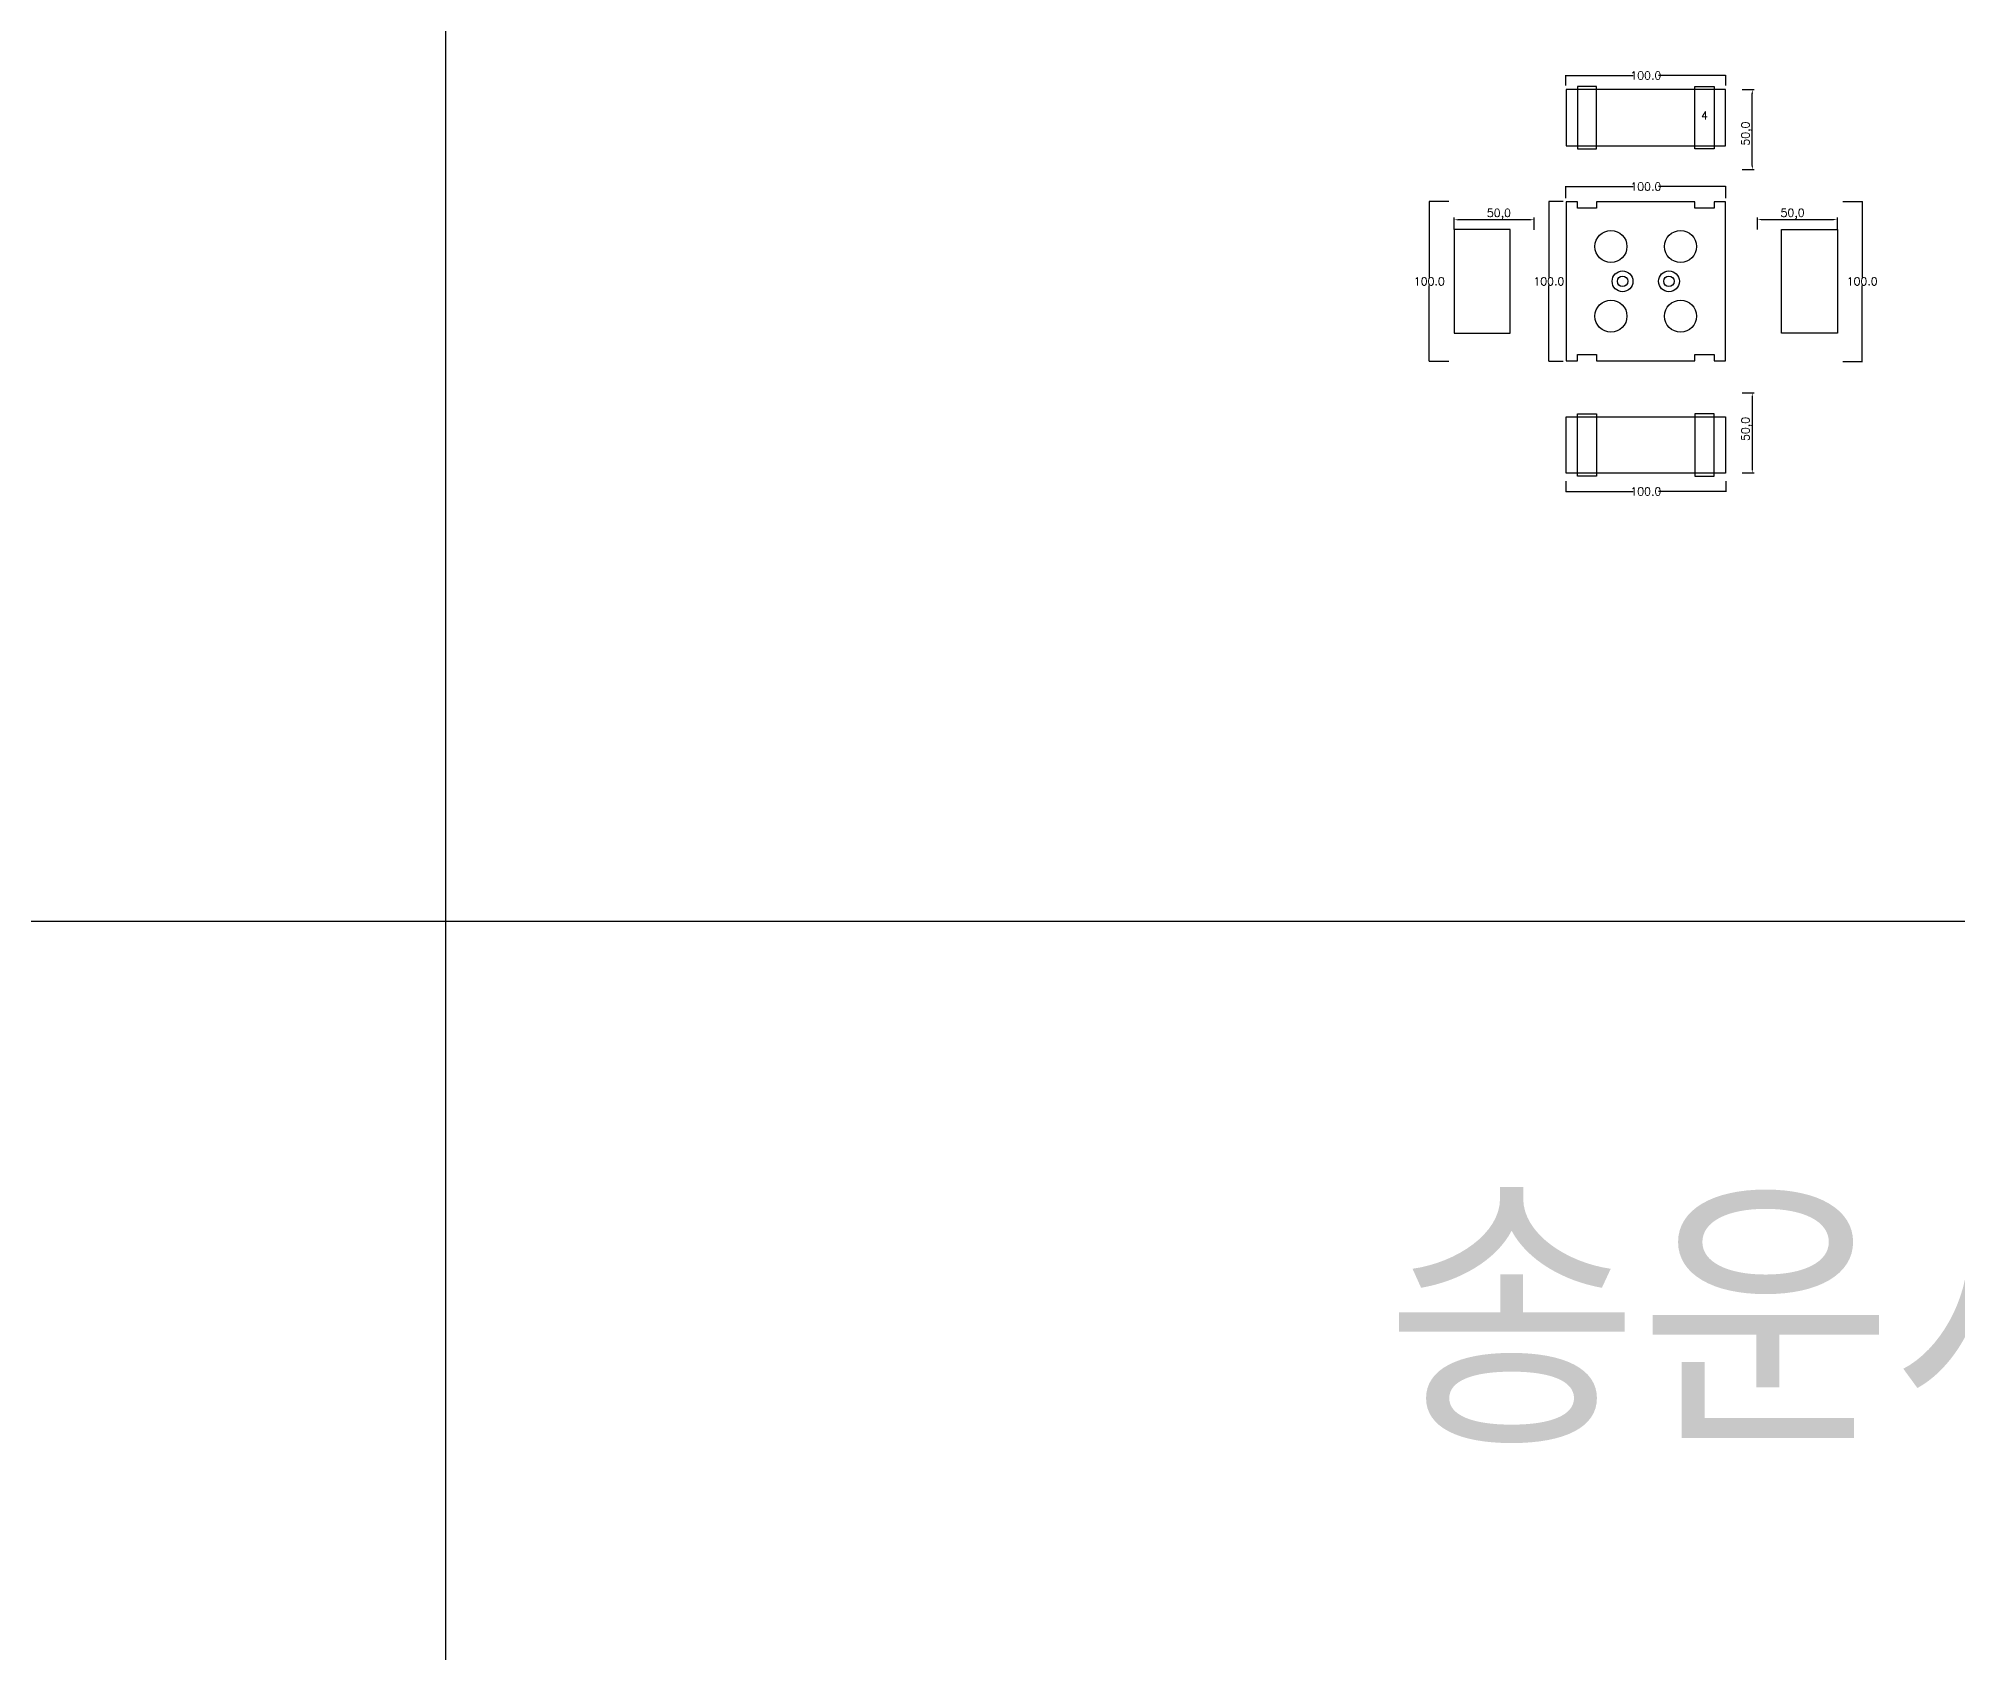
# Model space of a CAD drawing. Header units: millimetres. Extents: x -25 to 19775, y 172 to 9172.
# Drawn here: x 3021 to 4220, y 6915 to 7924 of the extents above; entities that cross this region are included whole.
import ezdxf

# ---------------------------------------------------------------- set-up
doc = ezdxf.new("R2010")
doc.units = ezdxf.units.MM
for name, color, linetype in [('TEXT', 7, 'Continuous'), ('볼트 구멍', 7, 'Continuous'), ('치구', 7, 'Continuous'), ('치수', 7, 'Continuous')]:
    doc.layers.add(name, color=color, linetype=linetype)
doc.styles.get("Standard").update_dxf_attribs({"font": 'txt.shx', "bigfont": 'whgtxt.shx'})
doc.dimstyles.new('ISO-25', dxfattribs={"dimtxt": 2.5, "dimasz": 2.5, "dimexe": 1.25, "dimexo": 0.625, "dimtad": 1, "dimtxsty": 'Standard', "dimcen": 2.5, "dimadec": 0, "dimazin": 0, "dimtfac": 1, "dimtmove": 0, "dimatfit": 3, "dimfxl": 0, "dimarcsym": 0})
doc.dimstyles.get("Standard").update_dxf_attribs({"dimtxt": 7, "dimasz": 0.18, "dimexe": 0.18, "dimexo": 0.0625, "dimgap": 0.09, "dimtad": 0, "dimtih": 1, "dimtoh": 1, "dimdec": 1, "dimzin": 0, "dimdsep": 46, "dimtxsty": 'Standard', "dimcen": 0.09, "dimadec": 0, "dimazin": 0, "dimtfac": 1, "dimtdec": 1, "dimtofl": 0, "dimtmove": 0, "dimatfit": 3, "dimfxl": 0, "dimtolj": 1, "dimtzin": 0, "dimarcsym": 0})

# ---------------------------------------------------------------- blocks, each defined once
blk = doc.blocks.new('*D286')
at = {"layer": 'Defpoints', "color": 0}
for p in [(3975.5, 7894), (4075.5, 7900.4), (4075.5, 7894)]:
    blk.add_point(p, dxfattribs=at)
at = {"layer": '치수', "color": 0, "lineweight": -2}
for p, q in [((3975.5, 7894.1), (3975.5, 7900.6)), ((3975.6, 7900.4), (4017.5, 7900.4)), ((4075.3, 7900.4), (4033.5, 7900.4)), ((4075.5, 7894.1), (4075.5, 7900.6))]:
    blk.add_line(p, q, dxfattribs=at)
at = {"layer": '치수', "color": 0}
for points in [[(3975.6, 7900.4), (3975.6, 7900.4), (3975.5, 7900.4)], [(4075.3, 7900.4), (4075.3, 7900.4), (4075.5, 7900.4)]]:
    blk.add_solid(points, dxfattribs=at)
at = {"layer": '치수', "color": 0, "insert": (4025.5, 7900.4), "char_height": 5, "attachment_point": 5}
blk.add_mtext('\\A1;100.0', dxfattribs=at)
blk = doc.blocks.new('*D287')
at = {"layer": 'Defpoints', "color": 0}
for p in [(3975.5, 7823.6), (4075.5, 7831), (4075.5, 7823.6)]:
    blk.add_point(p, dxfattribs=at)
at = {"layer": '치수', "color": 0, "lineweight": -2}
for p, q in [((3975.5, 7823.7), (3975.5, 7831.2)), ((3975.6, 7831), (4017.5, 7831)), ((4075.3, 7831), (4033.5, 7831)), ((4075.5, 7823.7), (4075.5, 7831.2))]:
    blk.add_line(p, q, dxfattribs=at)
at = {"layer": '치수', "color": 0}
for points in [[(3975.6, 7831.1), (3975.6, 7831), (3975.5, 7831)], [(4075.3, 7831.1), (4075.3, 7831), (4075.5, 7831)]]:
    blk.add_solid(points, dxfattribs=at)
at = {"layer": '치수', "color": 0, "insert": (4025.5, 7831), "char_height": 5, "attachment_point": 5}
blk.add_mtext('\\A1;100.0', dxfattribs=at)
blk = doc.blocks.new('*D288')
at = {"layer": 'Defpoints', "color": 0}
for p in [(3975.5, 7647), (4075.5, 7647), (4075.5, 7640.6)]:
    blk.add_point(p, dxfattribs=at)
at = {"layer": '치수', "color": 0, "lineweight": -2}
for p, q in [((3975.5, 7646.9), (3975.5, 7640.4)), ((3975.6, 7640.6), (4017.5, 7640.6)), ((4075.3, 7640.6), (4033.5, 7640.6)), ((4075.5, 7646.9), (4075.5, 7640.4))]:
    blk.add_line(p, q, dxfattribs=at)
at = {"layer": '치수', "color": 0}
for points in [[(3975.6, 7640.6), (3975.6, 7640.5), (3975.5, 7640.6)], [(4075.3, 7640.6), (4075.3, 7640.5), (4075.5, 7640.6)]]:
    blk.add_solid(points, dxfattribs=at)
at = {"layer": '치수', "color": 0, "insert": (4025.5, 7640.6), "char_height": 5, "attachment_point": 5}
blk.add_mtext('\\A1;100.0', dxfattribs=at)
blk = doc.blocks.new('*D289')
at = {"layer": 'Defpoints', "color": 0}
for p in [(3902.3, 7821.8), (3890.2, 7721.8), (3902.3, 7721.8)]:
    blk.add_point(p, dxfattribs=at)
at = {"layer": '치수', "color": 0, "lineweight": -2}
for p, q in [((3902.3, 7821.8), (3890.1, 7821.8)), ((3890.2, 7821.6), (3890.2, 7774.4)), ((3890.2, 7722), (3890.2, 7769.2)), ((3902.3, 7721.8), (3890.1, 7721.8))]:
    blk.add_line(p, q, dxfattribs=at)
at = {"layer": '치수', "color": 0}
for points in [[(3890.2, 7821.6), (3890.3, 7821.6), (3890.2, 7821.8)], [(3890.2, 7722), (3890.3, 7722), (3890.2, 7721.8)]]:
    blk.add_solid(points, dxfattribs=at)
at = {"layer": '치수', "color": 0, "insert": (3890.2, 7771.8), "char_height": 5, "attachment_point": 5}
blk.add_mtext('\\A1;100.0', dxfattribs=at)
blk = doc.blocks.new('*D290')
at = {"layer": 'Defpoints', "color": 0}
for p in [(3974, 7821.8), (3964.9, 7721.8), (3974, 7721.8)]:
    blk.add_point(p, dxfattribs=at)
at = {"layer": '치수', "color": 0, "lineweight": -2}
for p, q in [((3973.9, 7821.8), (3964.8, 7821.8)), ((3964.9, 7821.6), (3964.9, 7774.4)), ((3964.9, 7722), (3964.9, 7769.2)), ((3973.9, 7721.8), (3964.8, 7721.8))]:
    blk.add_line(p, q, dxfattribs=at)
at = {"layer": '치수', "color": 0}
for points in [[(3964.9, 7821.6), (3965, 7821.6), (3964.9, 7821.8)], [(3964.9, 7722), (3965, 7722), (3964.9, 7721.8)]]:
    blk.add_solid(points, dxfattribs=at)
at = {"layer": '치수', "color": 0, "insert": (3964.9, 7771.8), "char_height": 5, "attachment_point": 5}
blk.add_mtext('\\A1;100.0', dxfattribs=at)
blk = doc.blocks.new('*D291')
at = {"layer": 'Defpoints', "color": 0}
for p in [(3905.7, 7810.3), (3905.7, 7803.6), (3955.7, 7803.5)]:
    blk.add_point(p, dxfattribs=at)
at = {"layer": '치수', "color": 0, "lineweight": -2}
for p, q in [((3905.7, 7804.2), (3905.7, 7811.6)), ((3953.2, 7810.3), (3908.2, 7810.3)), ((3955.7, 7804.1), (3955.7, 7811.6))]:
    blk.add_line(p, q, dxfattribs=at)
at = {"layer": '치수', "color": 0}
for points in [[(3908.2, 7810.7), (3908.2, 7809.9), (3905.7, 7810.3)], [(3953.2, 7810.7), (3953.2, 7809.9), (3955.7, 7810.3)]]:
    blk.add_solid(points, dxfattribs=at)
at = {"layer": '치수', "color": 0, "insert": (3933.7, 7813.8), "char_height": 5, "attachment_point": 5}
blk.add_mtext('50,0', dxfattribs=at)
blk = doc.blocks.new('*D293')
at = {"layer": 'Defpoints', "color": 0}
for p in [(4148.6, 7821.8), (4148.6, 7721.8), (4160.7, 7721.8)]:
    blk.add_point(p, dxfattribs=at)
at = {"layer": '치수', "color": 0, "lineweight": -2}
for p, q in [((4148.7, 7821.8), (4160.9, 7821.8)), ((4160.7, 7821.6), (4160.7, 7774.4)), ((4160.7, 7722), (4160.7, 7769.2)), ((4148.7, 7721.8), (4160.9, 7721.8))]:
    blk.add_line(p, q, dxfattribs=at)
at = {"layer": '치수', "color": 0}
for points in [[(4160.6, 7821.6), (4160.7, 7821.6), (4160.7, 7821.8)], [(4160.6, 7722), (4160.7, 7722), (4160.7, 7721.8)]]:
    blk.add_solid(points, dxfattribs=at)
at = {"layer": '치수', "color": 0, "insert": (4160.7, 7771.8), "char_height": 5, "attachment_point": 5}
blk.add_mtext('\\A1;100.0', dxfattribs=at)
blk = doc.blocks.new('*D294')
at = {"layer": 'Defpoints', "color": 0}
for p in [(4145.2, 7810.4), (4095.2, 7803.6), (4145.2, 7803.6)]:
    blk.add_point(p, dxfattribs=at)
at = {"layer": '치수', "color": 0, "lineweight": -2}
for p, q in [((4095.2, 7804.2), (4095.2, 7811.7)), ((4097.7, 7810.4), (4142.7, 7810.4)), ((4145.2, 7804.2), (4145.2, 7811.7))]:
    blk.add_line(p, q, dxfattribs=at)
at = {"layer": '치수', "color": 0}
for points in [[(4097.7, 7810.8), (4097.7, 7810), (4095.2, 7810.4)], [(4142.7, 7810.8), (4142.7, 7810), (4145.2, 7810.4)]]:
    blk.add_solid(points, dxfattribs=at)
at = {"layer": '치수', "color": 0, "insert": (4117.2, 7813.9), "char_height": 5, "attachment_point": 5}
blk.add_mtext('50,0', dxfattribs=at)
blk = doc.blocks.new('*D295')
at = {"layer": 'Defpoints', "color": 0}
for p in [(4085.1, 7891.6), (4092, 7891.6), (4085.1, 7841.6)]:
    blk.add_point(p, dxfattribs=at)
at = {"layer": '치수', "color": 0, "lineweight": -2}
for p, q in [((4085.8, 7891.6), (4093.3, 7891.6)), ((4092, 7844.1), (4092, 7889.1)), ((4085.8, 7841.6), (4093.3, 7841.6))]:
    blk.add_line(p, q, dxfattribs=at)
at = {"layer": '치수', "color": 0}
for points in [[(4091.6, 7889.1), (4092.5, 7889.1), (4092, 7891.6)], [(4091.6, 7844.1), (4092.5, 7844.1), (4092, 7841.6)]]:
    blk.add_solid(points, dxfattribs=at)
at = {"layer": '치수', "color": 0, "insert": (4088.5, 7864.1), "char_height": 5, "attachment_point": 5, "rotation": 90}
blk.add_mtext('50,0', dxfattribs=at)
blk = doc.blocks.new('*D298')
at = {"layer": 'Defpoints', "color": 0}
for p in [(4085.1, 7702.1), (4085.1, 7652.1), (4092, 7652.1)]:
    blk.add_point(p, dxfattribs=at)
at = {"layer": '치수', "color": 0, "lineweight": -2}
for p, q in [((4085.8, 7702.1), (4093.3, 7702.1)), ((4092, 7699.6), (4092, 7654.6)), ((4085.8, 7652.1), (4093.3, 7652.1))]:
    blk.add_line(p, q, dxfattribs=at)
at = {"layer": '치수', "color": 0}
for points in [[(4091.6, 7699.6), (4092.5, 7699.6), (4092, 7702.1)], [(4091.6, 7654.6), (4092.5, 7654.6), (4092, 7652.1)]]:
    blk.add_solid(points, dxfattribs=at)
at = {"layer": '치수', "color": 0, "insert": (4088.5, 7679.6), "char_height": 5, "attachment_point": 5, "rotation": 90}
blk.add_mtext('50,0', dxfattribs=at)

msp = doc.modelspace()

# ---------------------------------------------------------------- linework, layer by layer
at = {"layer": 'TEXT', "color": 6}
for p, q in [((3275.462, 9171.825), (3275.462, 171.825)), ((19775.462, 7371.825), (-24.538, 7371.825))]:
    msp.add_line(p, q, dxfattribs=at)
at = {"layer": '볼트 구멍', "color": 2}
for centre in [(4010.962, 7771.825), (4039.962, 7771.825)]:
    msp.add_circle(centre, 6.5, dxfattribs=at)
at = {"layer": '볼트 구멍', "color": 3}
for centre in [(4010.962, 7771.825), (4039.962, 7771.825)]:
    msp.add_circle(centre, 3.25, dxfattribs=at)
at = {"layer": '치구', "color": 1}
for points in [[(3982.712, 7854.575), (3994.712, 7854.575), (3994.712, 7893.572), (3982.712, 7893.572)], [(4068.212, 7854.575), (4056.212, 7854.575), (4056.212, 7893.572), (4068.212, 7893.572)], [(3982.712, 7689.075), (3994.712, 7689.075), (3994.712, 7650.077), (3982.712, 7650.077)], [(4068.212, 7689.075), (4056.212, 7689.075), (4056.212, 7650.077), (4068.212, 7650.077)]]:
    msp.add_lwpolyline(points, close=True, dxfattribs=at)
at = {"layer": '치구'}
for points in [[(3975.712, 7856.575), (4075.212, 7856.575), (4075.212, 7891.575), (3975.712, 7891.575)], [(3975.712, 7722.075), (3982.712, 7722.075), (3982.712, 7726.075), (3994.712, 7726.075), (3994.712, 7722.075), (4056.212, 7722.075), (4056.212, 7726.075), (4068.212, 7726.075), (4068.212, 7722.075), (4075.212, 7722.075), (4075.212, 7821.575), (4068.212, 7821.575), (4068.212, 7817.575), (4056.212, 7817.575), (4056.212, 7821.575), (3994.712, 7821.575), (3994.712, 7817.575), (3982.712, 7817.575), (3982.712, 7821.575), (3975.712, 7821.575)], [(3940.712, 7804.175), (3905.712, 7804.175), (3905.712, 7739.475), (3940.712, 7739.475)], [(4110.212, 7804.175), (4145.212, 7804.175), (4145.212, 7739.475), (4110.212, 7739.475)], [(3975.712, 7687.075), (4075.212, 7687.075), (4075.212, 7652.075), (3975.712, 7652.075)]]:
    msp.add_lwpolyline(points, close=True, dxfattribs=at)
at = {"layer": '치구', "color": 0}
for centre in [(4003.712, 7793.575), (4047.212, 7793.575), (4003.712, 7750.075), (4047.212, 7750.075)]:
    msp.add_circle(centre, 10, dxfattribs=at)

# ---------------------------------------------------------------- texts
at = {"layer": 'TEXT', "color": 1}
msp.add_text('4', height=5, dxfattribs=at).set_placement((4060.024, 7872.876))
at = {"layer": 'TEXT', "color": 3}
msp.add_text('송운사 1-2호기 압축기', height=150, dxfattribs=at).set_placement((3862.632, 7045.315))

# ---------------------------------------------------------------- dimensions: what is measured, and where the dimension line sits
at = {"layer": '치수', "color": 4}
for base, p1, p2, dimstyle, override, picture, middle in [((4075.462, 7900.397), (3975.462, 7894), (4075.462, 7894), 'Standard', {"dimtxt": 5}, '*D286', (4025.462, 7900.397)), ((4145.212, 7810.402), (4095.212, 7803.625), (4145.212, 7803.625), 'ISO-25', {"dimtxt": 5, "dimdec": 1, "dimzin": 0, "dimtdec": 1}, '*D294', (4117.212, 7810.402)), ((4075.462, 7640.564), (3975.462, 7646.961), (4075.462, 7646.961), 'Standard', {"dimtxt": 5}, '*D288', (4025.462, 7640.564))]:
    dim = msp.add_linear_dim(base=base, p1=p1, p2=p2, dimstyle=dimstyle, override=override, dxfattribs=at)
    dim.commit()
    dim.dimension.update_dxf_attribs({"geometry": picture, "text_midpoint": middle, "dimtype": 160})
for base, p1, p2, angle, picture, middle in [((4092.039, 7891.575), (4085.141, 7841.575), (4085.141, 7891.575), 90, '*D295', (4092.039, 7864.075)), ((3905.712, 7810.302), (3955.712, 7803.525), (3905.712, 7803.625), 180, '*D291', (3933.712, 7810.302)), ((4092.039, 7652.075), (4085.141, 7702.075), (4085.141, 7652.075), 270, '*D298', (4092.039, 7679.575))]:
    dim = msp.add_linear_dim(base=base, p1=p1, p2=p2, angle=angle, dimstyle='ISO-25', override={"dimtxt": 5, "dimdec": 1, "dimzin": 0, "dimtdec": 1}, dxfattribs=at)
    dim.commit()
    dim.dimension.update_dxf_attribs({"geometry": picture, "text_midpoint": middle, "dimtype": 160})
dim = msp.add_linear_dim(base=(4075.462, 7831.047), p1=(3975.462, 7823.65), p2=(4075.462, 7823.65), dimstyle='Standard', override={"dimtxt": 5}, dxfattribs=at)
dim.commit()
dim.dimension.update_dxf_attribs({"geometry": '*D287', "text_midpoint": (4025.462, 7831.047)})
for base, p1, p2, picture, middle in [((3890.244, 7721.825), (3902.313, 7821.825), (3902.313, 7721.825), '*D289', (3890.244, 7771.825)), ((3964.932, 7721.825), (3974.001, 7821.825), (3974.001, 7721.825), '*D290', (3964.932, 7771.825)), ((4160.679, 7721.825), (4148.61, 7821.825), (4148.61, 7721.825), '*D293', (4160.679, 7771.825))]:
    dim = msp.add_linear_dim(base=base, p1=p1, p2=p2, angle=90, dimstyle='Standard', override={"dimtxt": 5}, dxfattribs=at)
    dim.commit()
    dim.dimension.update_dxf_attribs({"geometry": picture, "text_midpoint": middle})

doc.saveas('drawing.dxf')
